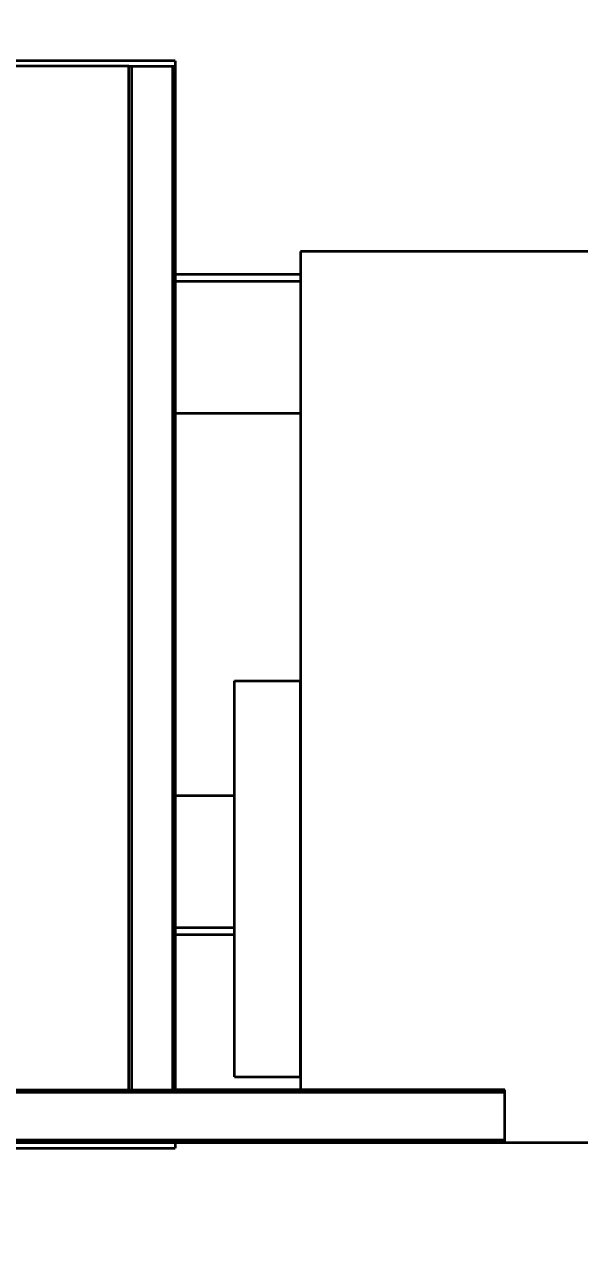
# Model space of a CAD drawing. Header units: millimetres. Extents: x 0 to 420, y 0 to 297.
# Drawn here: x 180.21 to 188.63, y 172.73 to 191.21 of the extents above; entities that cross this region are included whole.
import ezdxf

# ---------------------------------------------------------------- set-up
doc = ezdxf.new("R2010")
doc.units = ezdxf.units.MM
doc.layers.add('尺寸线层', color=150, linetype='Continuous')
doc.styles.add('SLDTEXTSTYLE2', font='TXT', dxfattribs={"width": 0.7})
doc.dimstyles.new('SLDDIMSTYLE0', dxfattribs={"dimtxt": 3.5, "dimasz": 3.302, "dimexe": 0, "dimexo": 0.0625, "dimgap": 0.875, "dimtad": 1, "dimdec": 1, "dimlfac": 100, "dimrnd": 1e-09, "dimzin": 12, "dimdsep": 46, "dimtxsty": 'SLDTEXTSTYLE2', "dimsah": 1, "dimcen": 0.09, "dimadec": 0, "dimazin": 3, "dimtfac": 1, "dimtdec": 3, "dimtofl": 0, "dimtmove": 0, "dimatfit": 3, "dimfxl": 0, "dimfrac": 2, "dimtolj": 1, "dimtzin": 12, "dimarcsym": 0})

# ---------------------------------------------------------------- blocks, each defined once
blk = doc.blocks.new('_D_6')
at = {"layer": '尺寸线层'}
for p, q in [((91.215, 164.917), (91.215, 234.192)), ((321.315, 165.187), (321.315, 234.192)), ((321.315, 233.192), (91.215, 233.192))]:
    blk.add_line(p, q, dxfattribs=at)
for points in [[(91.215, 233.192), (94.517, 232.684), (94.517, 233.7)], [(321.315, 233.192), (318.013, 233.7), (318.013, 232.684)]]:
    blk.add_solid(points, dxfattribs=at)
at = {"layer": '尺寸线层', "insert": (205.173, 237.704), "char_height": 3.5, "attachment_point": 1, "style": 'SLDTEXTSTYLE2'}
blk.add_mtext('23010', dxfattribs=at)
blk = doc.blocks.new('_D_7')
at = {"layer": '尺寸线层'}
for p, q in [((70.597, 160.402), (70.597, 246.192)), ((332.816, 175.117), (332.816, 246.192)), ((332.816, 245.192), (70.597, 245.192))]:
    blk.add_line(p, q, dxfattribs=at)
for points in [[(70.597, 245.192), (73.899, 244.684), (73.899, 245.7)], [(332.816, 245.192), (329.514, 245.7), (329.514, 244.684)]]:
    blk.add_solid(points, dxfattribs=at)
at = {"layer": '尺寸线层', "insert": (202.876, 249.704), "char_height": 3.5, "attachment_point": 1, "style": 'SLDTEXTSTYLE2'}
blk.add_mtext('26221.85', dxfattribs=at)

msp = doc.modelspace()

# ---------------------------------------------------------------- linework, layer by layer
at = {"color": 7, "linetype": 'Continuous', "lineweight": 35}
for p, q in [((182.497, 190.6622), (168.497, 190.6622)), ((182.497, 190.6622), (182.497, 190.5822)), ((181.797, 190.5822), (170.947, 190.5822)), ((181.797, 190.5822), (181.837, 190.5822)), ((181.797, 175.0722), (181.797, 190.5822)), ((181.837, 190.5822), (181.837, 175.0722)), ((181.837, 190.5822), (182.457, 190.5822)), ((182.457, 190.5822), (182.457, 175.0722)), ((182.457, 190.5822), (182.497, 190.5822)), ((182.497, 190.5822), (182.497, 175.0722)), ((190.367, 187.7722), (184.397, 187.7722)), ((184.397, 187.7722), (184.397, 175.0722)), ((184.397, 187.4272), (182.497, 187.4272)), ((182.497, 187.3272), (184.397, 187.3272)), ((182.497, 185.3272), (184.397, 185.3272)), ((183.397, 175.2722), (183.397, 181.2722)), ((183.397, 181.2722), (184.397, 181.2722)), ((184.397, 175.2722), (184.397, 181.2722)), ((183.397, 179.5272), (182.497, 179.5272)), ((183.397, 177.5272), (182.497, 177.5272)), ((182.497, 177.4272), (183.397, 177.4272)), ((183.397, 175.2722), (184.397, 175.2722)), ((170.947, 175.0722), (181.797, 175.0722)), ((181.797, 175.0722), (181.837, 175.0722)), ((181.837, 175.0722), (182.457, 175.0722)), ((182.457, 175.0722), (182.497, 175.0722)), ((187.497, 175.0722), (182.497, 175.0722)), ((187.497, 175.0322), (187.497, 175.0722)), ((187.497, 175.0322), (169.789, 175.0322)), ((187.497, 174.3122), (187.497, 175.0322)), ((168.497, 174.1922), (182.497, 174.1922)), ((187.497, 174.3122), (168.997, 174.3122)), ((187.497, 174.2722), (168.997, 174.2722)), ((182.497, 174.2722), (182.497, 174.1922)), ((187.497, 174.2722), (187.497, 174.3122)), ((190.367, 174.2722), (187.497, 174.2722))]:
    msp.add_line(p, q, dxfattribs=at)

# ---------------------------------------------------------------- dimensions: what is measured, and where the dimension line sits
at = {"layer": '尺寸线层'}
for base, p1, p2, picture, middle in [((70.597, 245.1922), (332.8156, 175.1167), (70.597, 160.4022), '_D_7', (209.0129, 245.1922)), ((91.2154, 233.1922), (321.3154, 165.1871), (91.2154, 164.9172), '_D_6', (209.0129, 233.1922))]:
    dim = msp.add_linear_dim(base=base, p1=p1, p2=p2, angle=0, dimstyle='SLDDIMSTYLE0', dxfattribs=at)
    dim.commit()
    dim.dimension.update_dxf_attribs({"geometry": picture, "text_midpoint": middle, "dimtype": 160})

doc.saveas('drawing.dxf')
